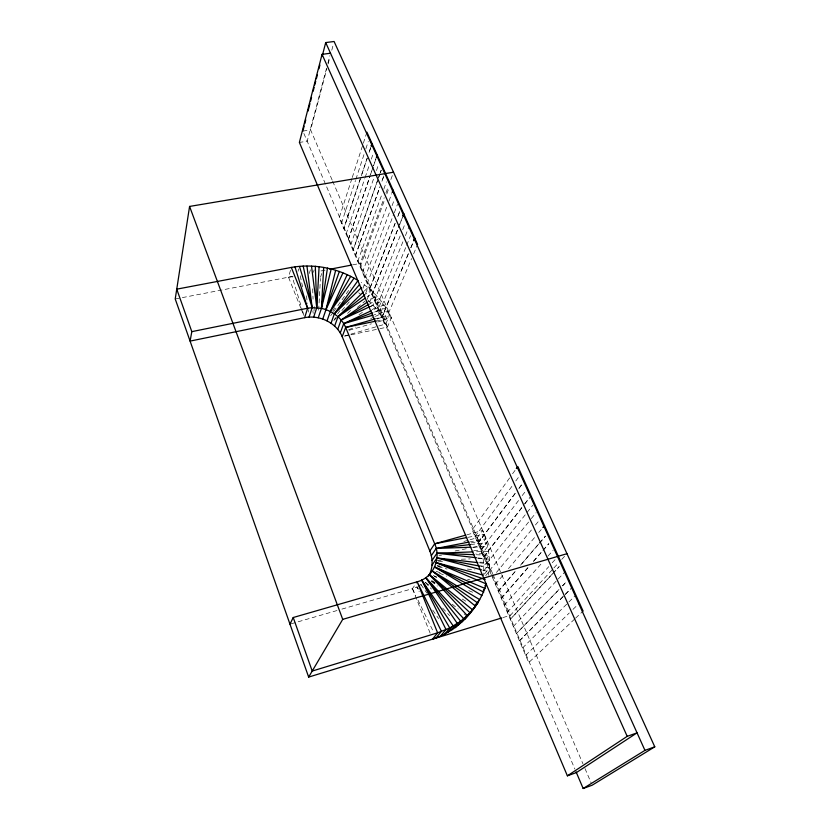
<?xml version="1.0" encoding="UTF-8"?>
<svg xmlns="http://www.w3.org/2000/svg" width="830" height="830" viewBox="0 0 830 830"><rect width="100%" height="100%" fill="white"/><g stroke="black" fill="none" stroke-linecap="round" stroke-linejoin="round"><path stroke-width="0.62" stroke-dasharray="4.15 3.11" d="M318.679 310.171L320.453 278.465M314.02 310.783L314.394 304.444M488.341 575.252C491.204 560.167 488.351 544.522 482.687 530.412L466.688 534.873M326.574 68.112L307.193 141.225L299.381 142.438M327.892 63.153L329.863 55.714M332.114 179.954L310.617 129.905L326.823 68.89M328.14 63.91L329.8 57.685M331.782 50.215L333.432 43.99M300.834 308.148L288.518 277.189L290.604 269.875M298.022 271.348L298.748 268.91M309.258 273.475L310.389 269.833M313.398 272.323L314.165 269.895M351.879 178.678L339.211 217.854L384.207 323.472L411.597 258.545M352.273 177.454L362.959 144.399M363.353 143.175L366.518 133.381M320.525 277.199L321.698 273.558M341.493 223.208L355.489 180.515M355.883 179.301L364.277 153.685M365.874 148.798L368.281 141.484M367.202 158.105L361.143 176.334L367.223 158.157M370.834 147.169L368.821 153.239L371.259 146.007M346.11 234.029L364.702 178.72M365.138 177.547L369.246 165.212M371.342 159.121L373.386 152.928M348.393 239.393L370.118 175.784M373.044 167.224L370.533 174.559L373.064 167.276M375.969 158.655L373.459 166L375.99 158.717M348.413 239.445L370.149 175.835M350.737 244.892L373.925 177.817M376.478 170.565L378.563 164.413M378.615 177.485L379.891 173.844M380.316 172.63L381.167 170.202M378.636 177.537L379.912 173.895M380.337 172.681L381.188 170.254M355.375 255.775L379.912 186.885M383.782 176.012L381.634 182.05L383.813 176.064M355.396 255.837L379.933 186.947M357.74 261.336L382.059 193.888M383.834 189.126L386.407 181.843M492.647 573.686L360.241 263.401L384.207 197.748M385.981 192.882L388.201 186.802M390.868 179.508L392.642 174.642M360.096 266.866L385.027 198.712M386.832 193.898L389.031 187.767M362.471 272.427L387.185 205.767M389.011 200.974L391.687 193.649M364.847 277.998L390.256 210.415M392.102 205.653L394.343 199.563M362.928 288.363L364.287 284.804L362.471 286.568M367.223 283.601L393.814 213.912M394.302 212.771L397.487 204.315M365.594 293.509L367.866 287.585L364.245 291.123M395.08 223.436L369.599 289.162L395.101 223.488M367.182 299.371L370.865 289.919L361.299 282.48M372.006 294.806L399.137 225.802M399.604 224.619L402.415 217.481L399.635 224.671M372.027 294.868L399.168 225.864M369.744 301.995L373.459 292.565L367.202 296.839M374.444 300.533L400.786 234.371M402.737 229.62L405.102 223.561M376.872 306.229L403.473 240.378M405.434 235.647L408.796 227.213M379.31 311.945L406.171 246.406M406.679 245.275L410.57 235.689M381.727 317.631L408.879 252.455L381.759 317.683M410.85 247.724L413.319 241.8M410.881 247.776L413.35 241.852M413.62 253.887L417.075 245.576M379.881 328.68L387.413 327.082L391.366 317.869L386.085 307.806L379.186 298.416L370.865 289.919L365.885 293.976M332.726 311.022L334.625 307.743M341.929 609.096L412.437 588.667L417.168 581.788M337.623 313.906L339.823 310.804M330.714 315.701L332.913 312.599M333.65 311.561L350.53 287.782M509.61 477.966L472.166 529.851L490.976 574.007M512.577 473.743L516.343 468.618M475.019 536.543L512.816 485.125M515.804 480.933L519.611 475.86M469.998 539.749L477.292 537.705L482.687 530.412M477.883 543.277L515.855 492.439M518.957 488.289L522.827 483.102M477.914 543.339L515.887 492.512M518.989 488.362L522.869 483.174M480.767 550.031L519.124 499.743M522.215 495.552L526.158 490.489M483.662 556.826L523.917 504.899M524.705 503.872L529.436 497.772M483.683 556.889L523.948 504.972M524.736 503.945L529.478 497.844M486.567 563.643L532.808 505.231M483.807 570.905L489.347 563.943L479.128 562.782M484.668 573.852L489.42 567.917L480.674 566.257M489.482 570.5L530.526 519.642M531.293 518.574L536.149 512.66M485.685 575.709L488.86 571.766L482.676 570.127M496.475 572.441L532.206 529.021M535.423 524.996L539.51 520.12M495.365 584.299L504.401 573.603M508.468 568.643L535.526 536.429M538.763 532.445L541.253 529.582M334.376 319.322L336.036 317.371M341.877 310.545L350.219 300.792M498.322 591.24L515.97 570.573L498.353 591.313M539.51 543.007L545.393 536.107M539.542 543.079L545.424 536.18M501.299 598.223L529.291 566.081M533.534 561.215L548.796 543.681M501.33 598.295L529.322 566.153M533.566 561.288L548.827 543.754M504.287 605.236L542.841 561.962M547.945 556.1L553.112 550.404M507.286 612.281L548.786 566.631M552.209 562.75L555.695 559.015M502.98 617.572L510.409 615.3L553.05 568.861M553.921 567.917L558.268 563.176M561.754 559.389L566.101 554.648M552.147 574.153L510.305 619.367L559.161 566.703M553.029 573.219L559.13 566.62M513.334 626.474L565.24 571.559M558.995 589.476L516.385 633.622L559.036 589.549M562.553 585.793L566.101 582.121L562.584 585.876M519.435 640.802L570.511 589.02M519.466 640.864L572.337 587.277M522.516 648.012L575.864 595.079M347.573 313.377L352.2 308.843M333.816 320.515L336.596 317.807M525.629 655.327L569.266 612.997M572.98 609.386L579.475 603.088M574.64 619.056L528.731 662.61L491.37 574.941M575.574 618.163L583.075 611.056M357.315 307.463L365.21 300.989M359.006 314.663L364.318 311.011M370.699 306.623L372.826 305.16L376.581 295.76L368.25 301.466M417.926 586.364L420.976 584.569L422.574 586.582M372.079 309.694L375.399 307.795L379.186 298.416L370.242 303.5M370.709 318.585L374.226 316.936M375.399 316.386L380.078 314.186L383.927 304.869L372.442 310.223M369.858 306.675L381.344 301.342L377.526 310.7L374.019 312.339L386.085 307.806L382.205 317.101L376.218 319.353M430.137 633.134L412.437 588.667L416.919 586.955L418.362 589.072M348.673 329.707L355.852 327.01M344.699 335.943L349.679 334.49M350.924 334.127L385.784 323.959L389.716 314.715L375.036 318.959M348.994 330.33L371.394 323.825M377.608 322.019L383.834 320.214L387.735 310.939L374.288 314.809M291.216 623.797L336.98 610.538M463.908 541.451L468.774 540.091M344.72 336.14L349.752 335.071M351.007 334.812L378.625 328.95M376.135 321.065L391.366 317.869M471.087 542.945L478.588 541.482L483.994 534.23L467.56 537.415M455.11 550.954L466.377 548.744M472.633 547.51L480.145 546.036L485.581 538.826L470.392 541.793M175.223 298.976L293.073 276.317M320.961 270.954L326.024 269.978M352.636 264.863L360.241 263.401M302.867 131.088L310.617 129.905M288.518 277.189L292.191 276.753L302.359 310.233M473.733 550.736L481.442 549.844L486.899 542.675L470.423 544.553M461.335 559.233L470.237 558.891M477.873 558.6L482.967 558.403L488.465 551.317L474.304 551.846M473.474 547.105L487.604 546.597L482.126 553.724L475.777 553.963M438.946 555.343L441.487 555.249M437.234 560.551L441.104 560.696M479.792 562.169L483.662 562.315L489.171 555.27L476.441 554.772M477.779 557.895L489.254 559.202L483.724 566.216L479.948 565.79M438.375 561.07L444.673 561.786M437.109 565.645L439.63 565.925M467.394 569.058L474.968 569.909M437.109 566.029L442.162 566.983M467.591 579.278L470.091 579.942M438.302 566.734L447.059 569.048M436.103 571.32L440.938 572.99M439.526 573.177L446.613 576.186M433.27 575.522L436.819 577.026M468.763 590.618L474.677 593.128M434.339 576.373L436.642 577.556M431.797 580.637L435.065 582.608M462.248 599.042L466.595 601.667M431.631 580.959L435.812 583.905M358.716 292.772L360.677 294.308M431.413 581.239L437.348 586.084M428.477 584.797L425.5 582.37L428.249 585.077M452.257 604.209L458.202 609.054M464.146 613.91L467.114 616.337M368.032 300.252L375.399 307.795L382.205 317.101L387.413 327.082M425.375 582.504L431.444 589.082M442.67 608.12L449.611 615.663M420.976 584.569L426.745 592.983M432.783 610.133L438.562 618.558M418.196 589.165L416.919 586.955L419.192 591.614M412.437 588.667L415.768 595.494M417.988 600.059L433.519 631.941M332.633 181.137L582.93 763.766M584.984 768.528L591.126 782.835M493.155 574.879L510.409 615.3M303.884 133.464L574.858 769.016M301.3 309.341L303.676 315.286M477.292 537.705L481.442 549.844L483.662 562.315L483.869 574.837M302.743 311.468L304.62 317.672M300.242 275.778L303.189 289.546M312.879 310.887L313.19 313.377M306.467 295.843L307.39 303.344M308.158 309.59L308.459 312.09M312.692 288.83L313.045 299.122M360.739 177.547L343.786 228.582L360.77 177.599M378.179 178.699L353.041 250.297L378.21 178.751M399.718 211.484L397.394 217.46L399.738 211.536M538.67 543.982L520.171 565.645L538.701 544.065"/><path stroke-width="1.25" d="M428.581 576.01C433.063 568.519 433.021 558.984 429.836 551.006L342.209 336.669C336.192 322.528 319.457 314.715 304.62 317.672L190.091 341.099L191.813 331.647L176.749 289.162L291.309 267.426C314.145 263.421 338.381 268.142 357.989 280.54L334.365 313.885L331.035 323.233M323.669 267.499L321.428 308.376L318.253 317.786M319.104 266.814L316.78 307.702L313.657 317.122M327.456 268.059L321.428 308.376C331.824 310.627 341.452 317.506 345.685 327.445L434.692 543.785C441.529 558.517 433.198 577.815 417.168 581.788L293.229 617.51L289.971 624.16M393.524 172.215L189.582 206.431L175.223 298.976L308.656 677.083L501.745 617.945M335.631 270.383L325.972 309.652L322.745 319.042M331.18 269.117L321.428 308.376L312.153 307.66L307.639 308.231L191.813 331.647M330.516 53.234L322.061 54.344L299.381 142.438L567.388 775.832L576.383 772.585L637.046 732.849L627.2 736.345L567.388 775.832M302.867 131.088L304.154 126.098M304.797 123.608L305.762 119.862M308.013 111.137L309.943 103.657M310.586 101.167L311.551 97.421M313.159 91.196L314.124 87.451M314.767 84.961L315.732 81.216M316.375 78.725L317.34 74.991M318.948 68.755L319.913 65.01M322.165 56.284L325.702 42.569L334.096 41.5L654.777 746.824L592.153 785.211L583.168 788.5L576.062 771.827M304.62 317.672L307.639 308.231L295.024 266.99M309.071 317.091L312.153 307.66L306.965 266.098M461.802 621.971L467.186 615.497L429.369 574.63L470.133 612.882L460.681 621.265L449.756 627.978L437.597 632.823L432.523 639.152C457.953 631.018 478.391 609.199 486.401 583.978L436.175 562.626L483.226 575.107M371.238 145.956L372.048 143.517L371.259 146.007M377.225 154.992L376.384 157.441L377.245 155.044M327.041 320.868L330.319 311.499L347.158 274.761M339.346 271.431L325.972 309.652L342.904 272.945M334.635 326.055L337.997 316.738L363.343 292.004M337.737 329.292L341.151 320.007L367.202 302.172M392.165 192.498L393.036 190.018M340.29 332.861L343.734 323.607L371.29 310.752M342.209 336.669L345.685 327.445L375.036 318.959M403.816 213.912L402.882 216.288L403.847 213.964M413.807 240.607L414.803 238.241M413.838 240.669L414.824 238.303M350.717 276.276L330.319 311.499L354.016 278.206M308.656 677.083L342.717 619.367L566.973 553.703M429.836 551.006L434.692 543.785L465.454 535.215M431.33 555.633L436.207 548.454L469.126 542.042M432.077 560.354L436.974 553.226L473.017 551.888M432.057 565.074L436.974 557.988L477.841 562.636M516.312 468.545L517.847 466.543L583.075 611.056M464.717 619.377L477.873 603.088L432.337 571.05L479.709 599.644L474.988 605.319M436.29 637.637L441.404 631.308L417.168 581.788L437.597 632.823L312.215 671.055L293.229 617.51M440.803 635.832L445.969 629.482L421.692 580.077L453.18 625.872L447.941 632.253M444.548 634.338L449.756 627.978L421.692 580.077M484.813 585.918L486.401 583.978M483.361 590.338L484.948 588.418L434.619 567.014L481.908 595.535M451.987 629.752L457.278 623.351L425.79 577.67L463.648 618.64L458.295 625.083M455.359 627.688L460.681 621.265L425.79 577.67M467.114 616.337L475.466 606.139L432.337 571.05M542.862 527.548L544.532 525.67M359.618 284.441L334.365 313.885L361.558 287.439M364.889 294.795L337.997 316.738L365.117 298.261M583.168 788.5L644.952 750.372L654.777 746.824M369.122 304.133L341.151 320.007L369.858 306.675M372.774 312.775L343.734 323.607L373.064 315.161M345.685 327.445L376.135 321.065M434.692 543.785L466.294 537.664M329.832 269.252L351.37 265.102M470.423 544.553L436.207 548.454L470.901 547.198M473.899 554.668L436.974 553.226L476.503 557.75M479.429 566.019L436.974 557.988L481.442 569.805M436.175 562.626L485.156 579.454M434.619 567.014L483.734 592.122M429.369 574.63L472.561 609.811M366.912 132.157L417.604 244.456M325.702 42.569L644.952 750.372M322.061 54.344L627.2 736.345M291.309 267.426L307.639 308.231M189.582 206.431L342.717 619.367M299.464 266.461L312.153 307.66L303.168 266.025M311.52 266.181L316.78 307.702L315.307 266.243"/></g></svg>
